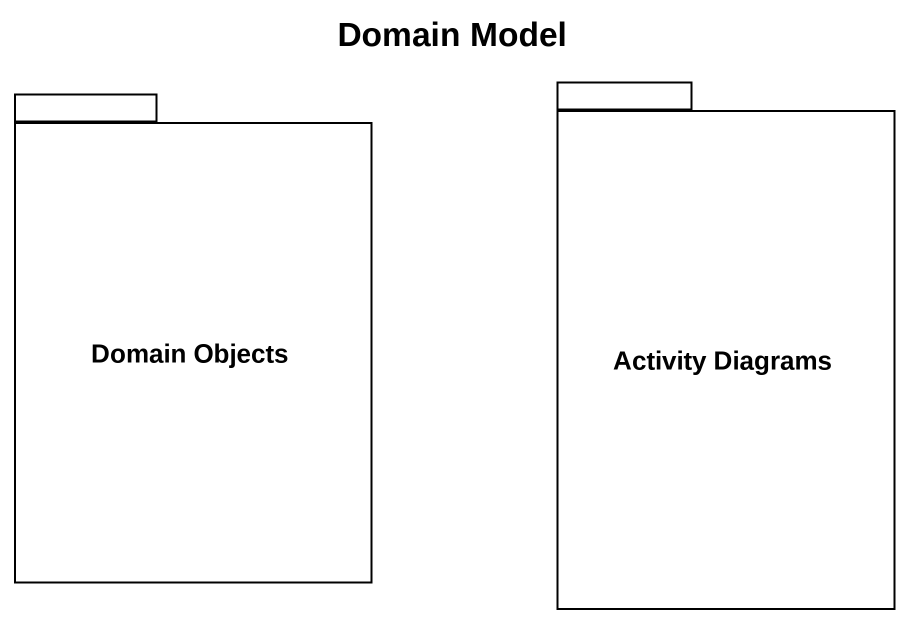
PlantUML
@startuml
title Domain Model
package "Domain Objects" as Domain_Objects {
}
package "Activity Diagrams" as Activity_Diagrams {
}
@enduml
